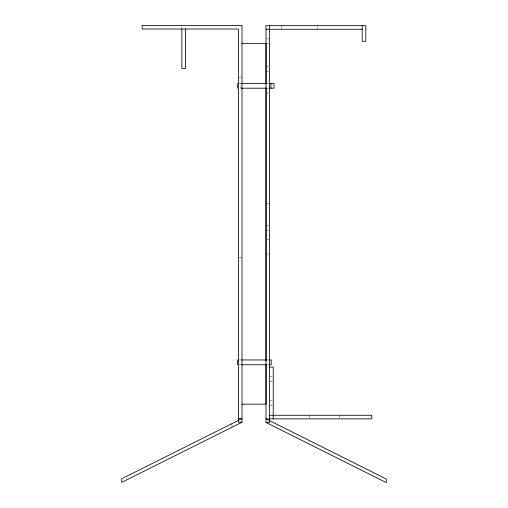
<?xml version="1.0" encoding="UTF-8"?>
<svg xmlns="http://www.w3.org/2000/svg" width="508" height="508" viewBox="0 0 508 508"><rect width="100%" height="100%" fill="white"/><g stroke="black" fill="none" stroke-linecap="round" stroke-linejoin="round"><path stroke-width="0.38" stroke-dasharray="2.54 1.91" d="M265.995 38.894L268.884 38.894M265.995 43.707L268.884 43.707M265.995 66.554L268.884 66.554M265.995 71.361L268.884 71.361M239.116 77.108L241.281 77.108M238.862 83.388L240.392 83.388L240.392 88.195M267.037 83.388L268.605 83.388M267.037 88.195L268.605 88.195M265.995 93.008L268.884 93.008M265.995 203.632L268.884 203.632M265.995 225.273L268.884 225.273M265.995 230.086L268.884 230.086M266.719 239.706L268.884 239.706M265.995 254.133L268.884 254.133M239.116 257.473L242.005 257.473M239.008 359.95L240.576 359.95M267.284 359.95L268.853 359.95M239.008 364.763L240.576 364.763M267.284 364.763L268.853 364.763M269.602 376.784L272.491 376.784M269.602 381.597L272.491 381.597M269.602 400.831L272.491 400.831M269.602 405.644L272.491 405.644M231.248 423.977L232.689 426.866M339.344 415.265L339.344 418.147M317.703 26.391L317.703 28.556M309.283 415.265L309.283 418.147M281.629 25.667L281.629 28.556M181.883 26.841L181.883 28.283"/><path stroke-width="0.76" d="M242.005 422.212L238.398 422.212L238.398 29.007L142.202 29.007L142.202 25.4L242.005 25.4L242.005 422.212L121.755 482.333L121.755 478.726L242.005 418.598L238.398 418.598M265.995 29.274L362.191 29.274M242.005 43.434L266.052 43.434L266.052 83.871M241.173 83.388L266.255 83.388M269.392 83.388L274.015 83.388L274.015 88.195L269.392 88.195M241.173 88.195L266.255 88.195M241.364 359.95L266.497 359.95M269.64 359.95L271.209 359.95L271.209 364.763L269.64 364.763M241.364 364.763L266.497 364.763M269.602 367.163L273.215 367.163L273.215 418.871M242.005 404.171L266.052 404.171L266.052 364.528M269.602 415.265L371.812 415.265L371.812 418.871L265.995 418.871L386.245 478.993L386.245 482.6L265.995 422.478L265.995 25.667L365.798 25.667L365.798 41.3L362.191 41.3L362.191 25.667M265.995 422.478L269.602 422.478L269.602 25.667M270.954 83.388L270.954 88.195M266.052 87.833L266.052 360.566M237.433 359.95L237.433 364.763M237.331 83.388L237.331 88.195M185.49 29.007L185.49 68.688L181.883 68.688L181.883 29.007"/></g></svg>
